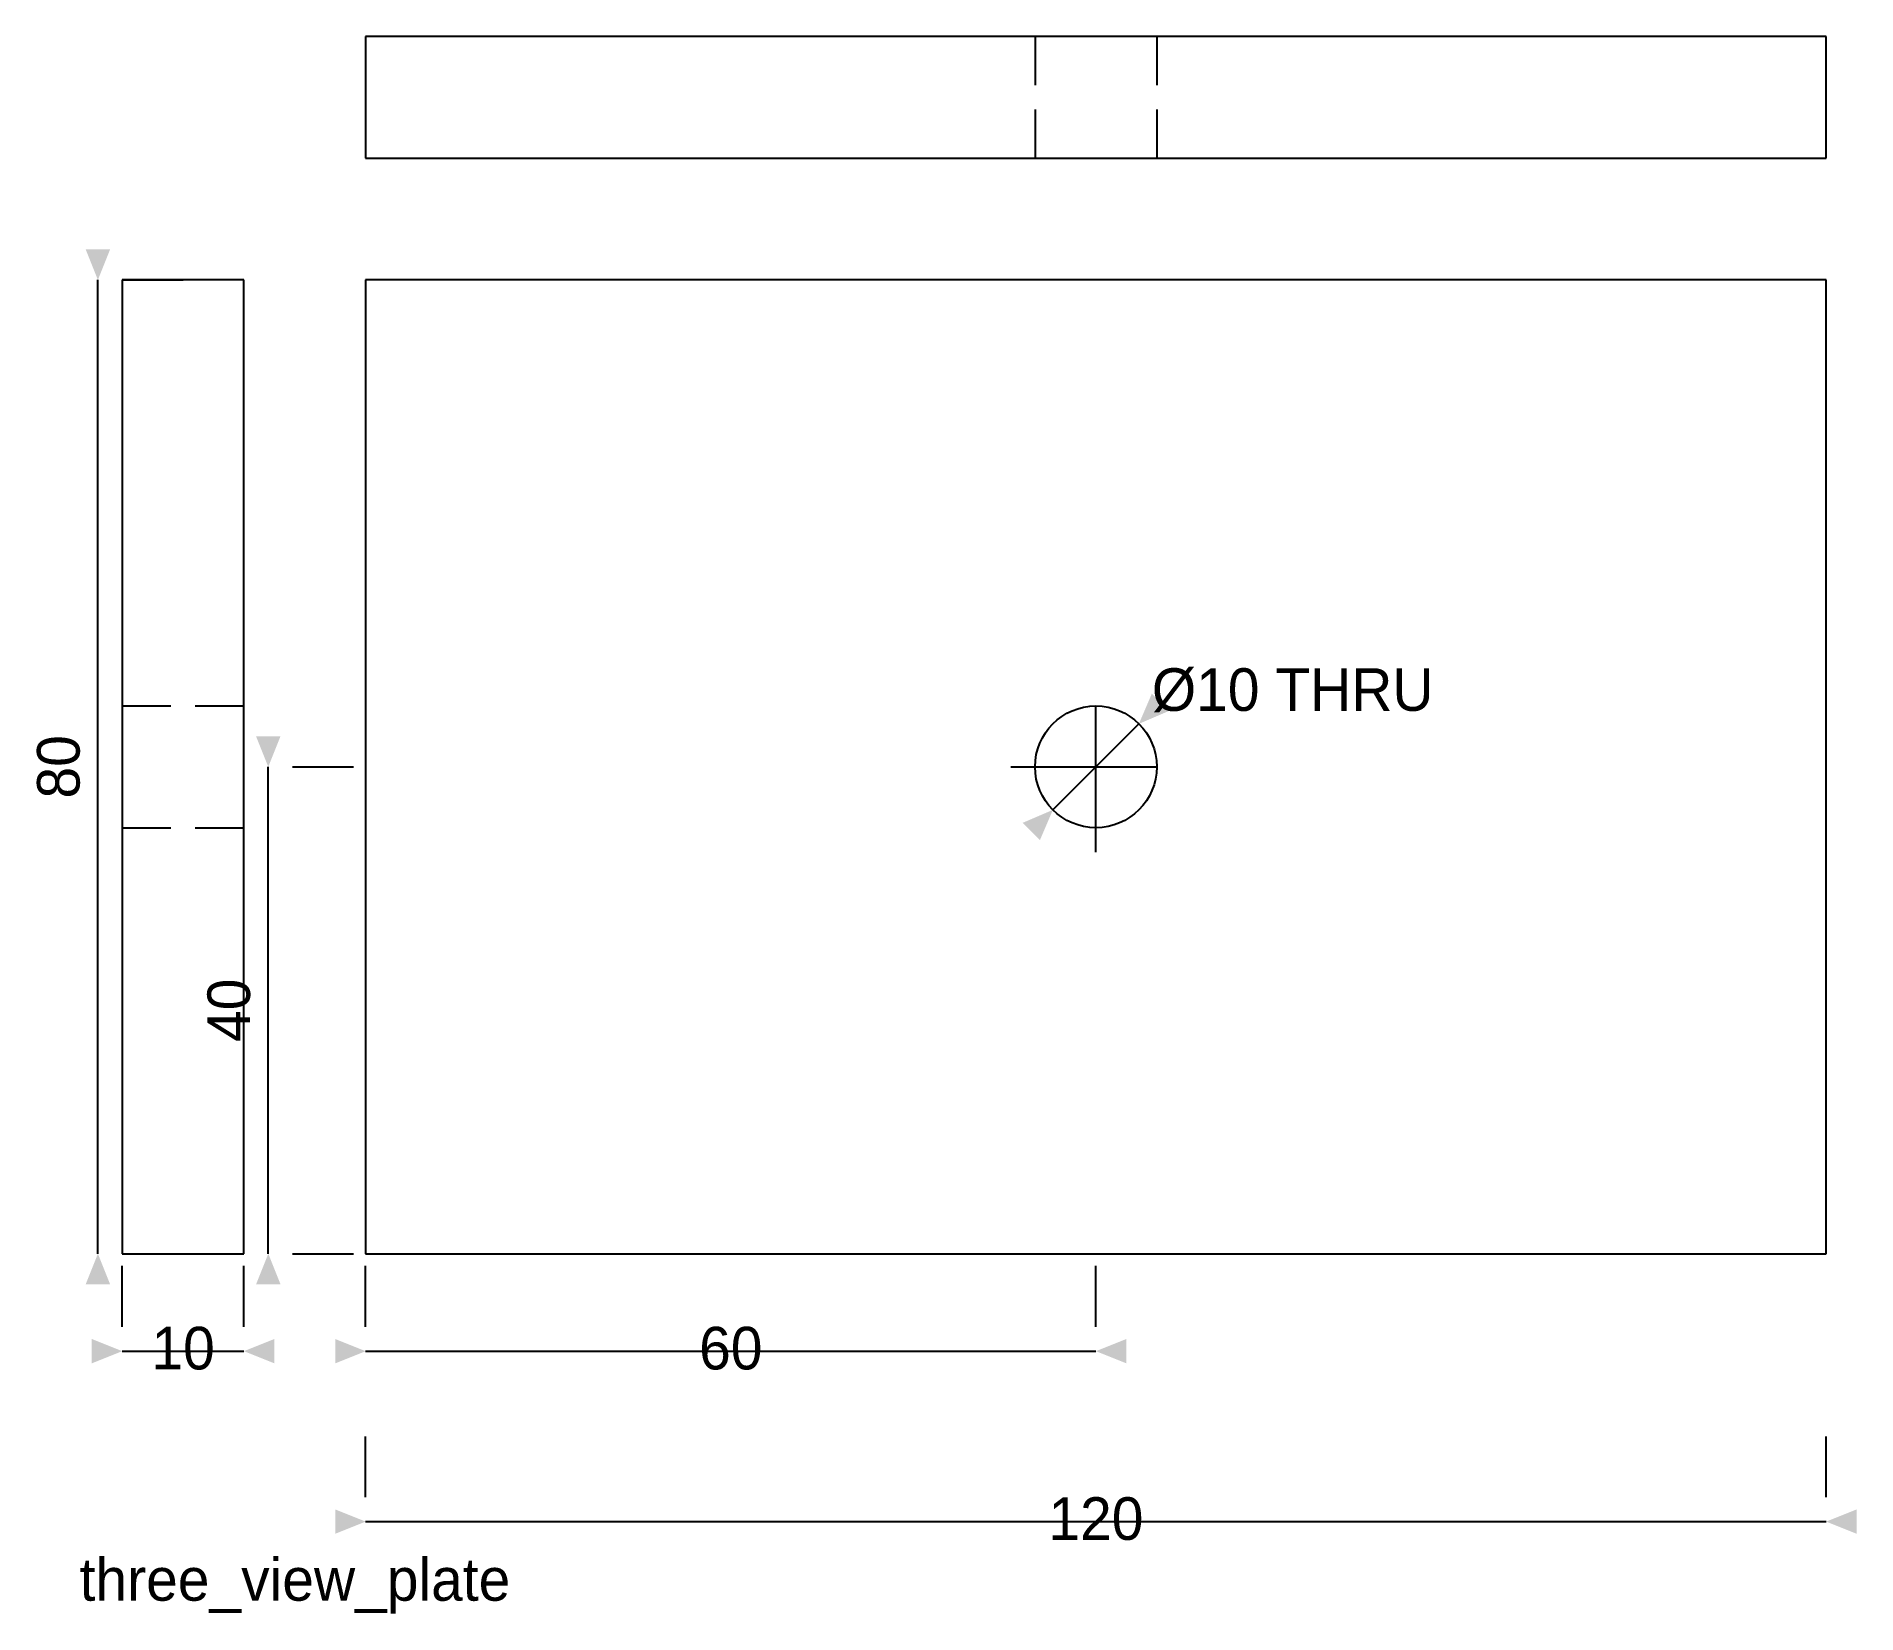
# Model space of a CAD drawing. Header units: millimetres. Extents: x 6 to 156, y 4 to 134.
import ezdxf
from ezdxf.enums import TextEntityAlignment as Align

# ---------------------------------------------------------------- set-up
doc = ezdxf.new("R2010")
doc.units = ezdxf.units.MM
doc.linetypes.add('AICAD_CENTERLINE', pattern=[14, 8, -2, 2, -2])
doc.linetypes.add('AICAD_DASHED', pattern=[6, 4, -2])
for name, color, linetype in [('AICAD_ANNOTATION', 7, 'CONTINUOUS'), ('AICAD_CENTER', 7, 'AICAD_CENTERLINE'), ('AICAD_DIMENSION', 7, 'CONTINUOUS'), ('AICAD_HIDDEN', 7, 'AICAD_DASHED'), ('AICAD_OBJECT', 7, 'CONTINUOUS')]:
    doc.layers.add(name, color=color, linetype=linetype)

msp = doc.modelspace()

# ---------------------------------------------------------------- linework, layer by layer
at = {"layer": 'AICAD_CENTER'}
for p, q in [((93.5, 66.5), (93.5, 80.5)), ((93.5, 70.5), (93.5, 76.5)), ((86.5, 73.5), (100.5, 73.5)), ((90.5, 73.5), (96.5, 73.5))]:
    msp.add_line(p, q, dxfattribs=at)
at = {"layer": 'AICAD_DIMENSION'}
for p, q in [((11.5, 33.5), (11.5, 113.5)), ((13.5, 113.5), (18.5, 113.5)), ((89.964466094067, 69.964466094067), (97.035533905933, 77.035533905933)), ((25.5, 33.5), (25.5, 73.5)), ((27.5, 73.5), (32.5, 73.5)), ((13.5, 33.5), (18.5, 33.5)), ((27.5, 33.5), (32.5, 33.5)), ((13.5, 27.5), (13.5, 32.5)), ((23.5, 27.5), (23.5, 32.5)), ((33.5, 27.5), (33.5, 32.5)), ((93.5, 27.5), (93.5, 32.5)), ((13.5, 25.5), (23.5, 25.5)), ((33.5, 25.5), (93.5, 25.5)), ((33.5, 13.5), (33.5, 18.5)), ((153.5, 13.5), (153.5, 18.5)), ((33.5, 11.5), (153.5, 11.5))]:
    msp.add_line(p, q, dxfattribs=at)
for points in [[(11.5, 113.5), (12.5, 116), (10.5, 116)], [(97.035533905933, 77.035533905933), (99.510407640086, 78.096194077713), (98.096194077713, 79.510407640086)], [(25.5, 73.5), (26.5, 76), (24.5, 76)], [(89.964466094067, 69.964466094067), (87.489592359914, 68.903805922287), (88.903805922287, 67.489592359914)], [(11.5, 33.5), (10.5, 31), (12.5, 31)], [(25.5, 33.5), (24.5, 31), (26.5, 31)], [(13.5, 25.5), (11, 26.5), (11, 24.5)], [(23.5, 25.5), (26, 24.5), (26, 26.5)], [(33.5, 25.5), (31, 26.5), (31, 24.5)], [(93.5, 25.5), (96, 24.5), (96, 26.5)], [(33.5, 11.5), (31, 12.5), (31, 10.5)], [(153.5, 11.5), (156, 10.5), (156, 12.5)]]:
    msp.add_solid(points, dxfattribs=at)
at = {"layer": 'AICAD_HIDDEN'}
for p, q in [((88.5, 133.5), (88.5, 123.5)), ((98.5, 133.5), (98.5, 123.5)), ((13.5, 78.5), (23.5, 78.5)), ((13.5, 68.5), (23.5, 68.5))]:
    msp.add_line(p, q, dxfattribs=at)
at = {"layer": 'AICAD_OBJECT'}
for p, q in [((153.5, 133.5), (33.5, 133.5)), ((33.5, 133.5), (33.5, 123.5)), ((153.5, 123.5), (153.5, 133.5)), ((33.5, 123.5), (153.5, 123.5)), ((23.5, 113.5), (13.5, 113.5)), ((13.5, 113.5), (13.5, 33.5)), ((23.5, 33.5), (23.5, 113.5)), ((153.5, 113.5), (33.5, 113.5)), ((33.5, 113.5), (33.5, 33.5)), ((153.5, 33.5), (153.5, 113.5)), ((13.5, 33.5), (23.5, 33.5)), ((33.5, 33.5), (153.5, 33.5))]:
    msp.add_line(p, q, dxfattribs=at)
msp.add_circle((93.5, 73.5), 5, dxfattribs=at)

# ---------------------------------------------------------------- texts
at = {"layer": 'AICAD_ANNOTATION'}
msp.add_text('three_view_plate', height=3.5, dxfattribs=at).set_placement((10, 5))
at = {"layer": 'AICAD_DIMENSION'}
msp.add_text('Ø10 THRU', height=3.5, dxfattribs=at).set_placement((98.096194077713, 78.096194077713))
for s, p in [('80', (10, 73.5)), ('40', (24, 53.5))]:
    msp.add_text(s, height=3.5, rotation=90, dxfattribs=at).set_placement(p, align=Align.CENTER)
for s, p in [('10', (18.5, 24)), ('60', (63.5, 24)), ('120', (93.5, 10))]:
    msp.add_text(s, height=3.5, dxfattribs=at).set_placement(p, align=Align.CENTER)

doc.saveas('drawing.dxf')
